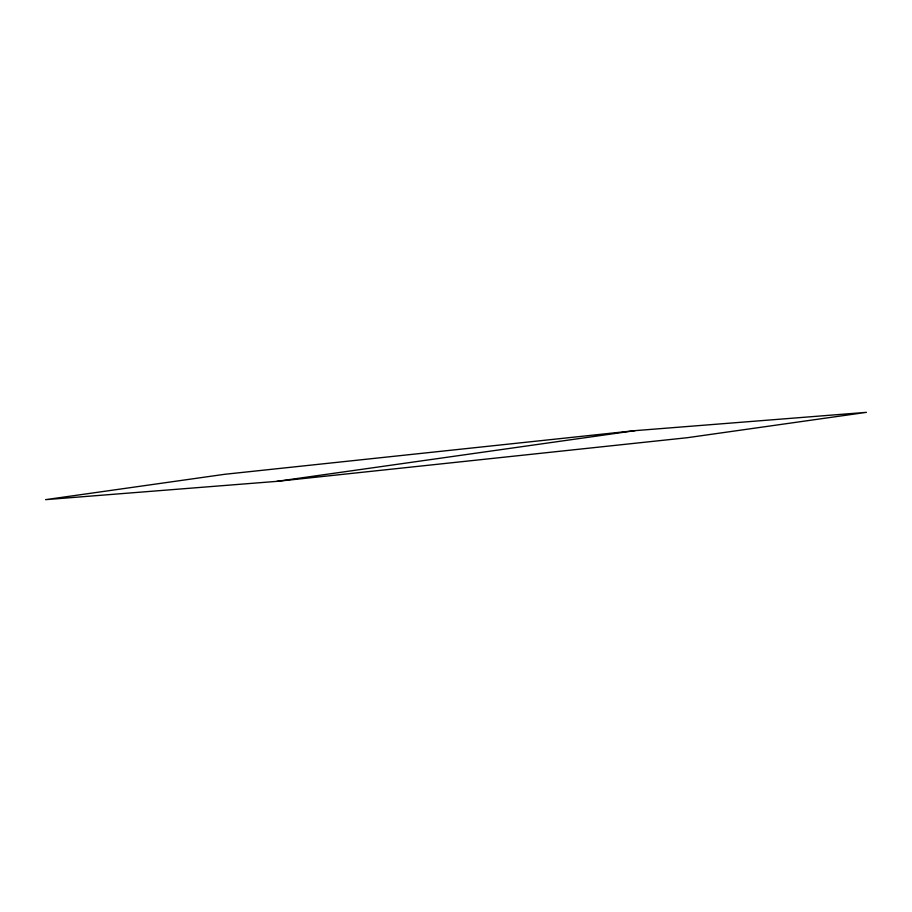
<?xml version="1.0" encoding="UTF-8"?>
<svg xmlns="http://www.w3.org/2000/svg" width="912" height="912" viewBox="0 0 912 912"><rect width="100%" height="100%" fill="white"/><g stroke="black" fill="none" stroke-linecap="round" stroke-linejoin="round"><path stroke-width="1.37" d="M276.929 481.354L635.071 430.646L866.4 412.349L687.317 437.703L276.929 481.354L45.6 499.651L224.683 474.297L635.071 430.646"/></g></svg>
